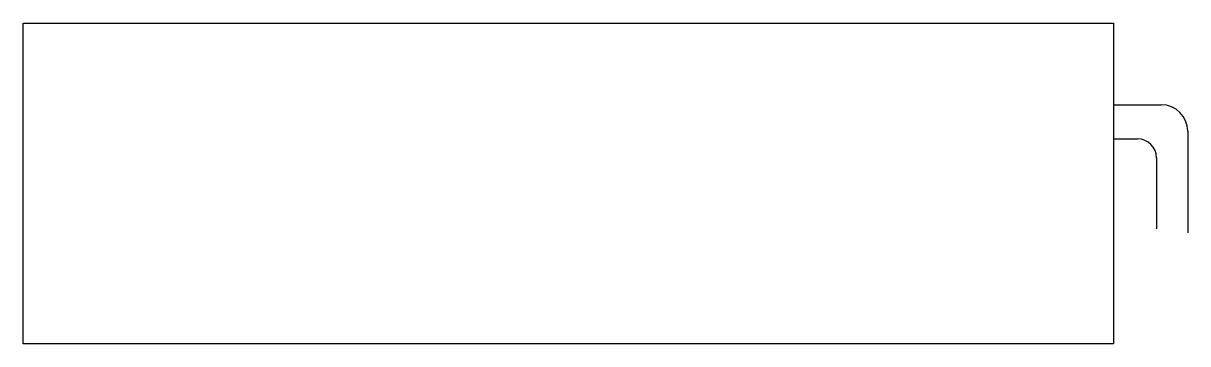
# Model space of a CAD drawing. Extents: x 0 to 3088, y 0 to 850.
import ezdxf

# ---------------------------------------------------------------- set-up
doc = ezdxf.new("R2010")
doc.units = 0
doc.header["$LTSCALE"] = 100
doc.layers.get('0').update_dxf_attribs({"linetype": 'CONTINUOUS'})

msp = doc.modelspace()

# ---------------------------------------------------------------- linework, layer by layer
at = {"color": 0}
for p, q in [((2891.5, 634), (3018.5, 634)), ((3088.5, 564), (3088.5, 293.7)), ((2891.5, 543.3), (2955.7, 543.3)), ((3005.7, 493.3), (3005.7, 305.1))]:
    msp.add_line(p, q, dxfattribs=at)
msp.add_lwpolyline([(0, 0), (0, 850), (2891.5, 850), (2891.5, 0)], close=True, dxfattribs=at)
for centre, radius in [((3018.5, 564), 70), ((2955.7, 493.3), 50)]:
    msp.add_arc(centre, radius, 0, 90, dxfattribs=at)

doc.saveas('drawing.dxf')
